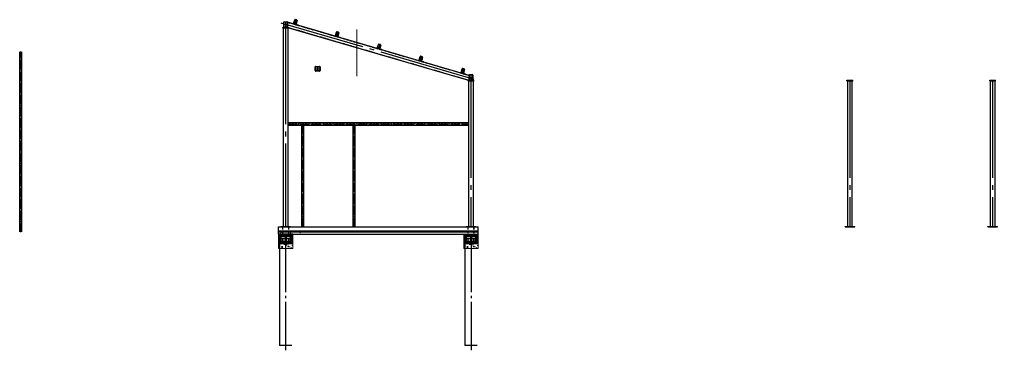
# Model space of a CAD drawing. Header units: millimetres. Extents: x -112594 to 313336, y -1917 to 255843.
# Drawn here: x 139334 to 159517, y 212988 to 219869 of the extents above; entities that cross this region are included whole.
import ezdxf
from ezdxf.lldxf.tags import DXFTag

# ---------------------------------------------------------------- set-up
doc = ezdxf.new("R2010")
doc.units = ezdxf.units.MM
doc.header["$MEASUREMENT"] = 0
for name, pattern in [('CENTER', [50.8, 31.75, -6.35, 6.35, -6.35]), ('CENTER2', [28.575, 19.05, -3.175, 3.175, -3.175]), ('DASH', [0.75, 0.5, -0.25]), ('ГОСТ 2.303 4', [7, 5, -2, 0]), ('ГОСТ 2.303 5', [24, 20, -1.5, 1, -1.5])]:
    doc.linetypes.add(name, pattern=pattern)
for name, color, linetype, lineweight in [('Арматура', 1, 'Continuous', 50), ('МЕТАЛЛ-25', 122, 'Continuous', 30), ('МОНОЛИТ', 2, 'Continuous', 30), ('ОСИ', 211, 'CENTER', 15), ('размерная', 5, 'Continuous', 15), ('тонкая', 4, 'Continuous', 20), ('штриховка', 8, 'Continuous', 20)]:
    doc.layers.add(name, color=color, linetype=linetype, lineweight=lineweight)
tags = doc.linetypes.add('HIDDEN2', pattern=[4.7625, 3.175, -1.5875]).pattern_tags.tags
tags[6:7] = [DXFTag(74, 4), DXFTag(75, 0), DXFTag(340, '0'), DXFTag(46, 1.0), DXFTag(50, 0.0), DXFTag(44, 0.0), DXFTag(45, 0.0)]
tags[4:5] = [DXFTag(74, 4), DXFTag(75, 0), DXFTag(340, '0'), DXFTag(46, 1.0), DXFTag(50, 0.0), DXFTag(44, 0.0), DXFTag(45, 0.0)]
pattern_1 = [(50, (96325621.08, 182721483.59), (182.184669, -15.93908554), [19.05, -209.55]), (355, (96325621.08, 182721483.59), (-35.24342142, 191.05684524), [15.24, -167.64058417]), (100.4514447, (96325636.26, 182721482.26), (146.94124709, 175.11775191), [16.1900088, -178.0902446]), (46.1842, (96325621.08, 182721534.39), (271.0790409, -42.04232793), [28.575, -314.325]), (96.63555761, (96325643.67, 182721530.88), (237.40413405, 247.4261246), [24.28502314, -267.13560816]), (351.18415117, (96325621.08, 182721534.39), (237.40413406, 247.4261246), [22.85996707, -251.45973192]), (21, (96325646.48, 182721521.69), (151.61439127, -102.26519819), [19.05, -209.55]), (326, (96325646.48, 182721521.69), (61.80202835, 184.18796612), [15.24, -167.64]), (71.451445, (96325659.11, 182721513.16), (213.41641928, 81.92276889), [16.1900088, -178.0899376]), (37.5, (96325621.08, 182721483.586), (3.08860325, 84.555038873), [0, -165.608, 0, -170.18, 0, -168.275]), (7.5, (96325621.08, 182721483.59), (66.81966251, 100.18057482), [0, -97.028, 0, -161.798, 0, -64.135]), (327.5, (96325564.436, 182721483.586), (135.590595167, -5.728743993), [0, -63.5, 0, -198.12, 0, -262.89]), (317.5, (96325539.04, 182721483.59), (148.129181386, 25.42649103), [0, -82.55, 0, -131.572, 0, -186.69])]
pattern_2 = [(50, (96329446.08, 182721483.59), (182.184669, -15.93908554), [19.05, -209.55]), (355, (96329446.08, 182721483.59), (-35.24342142, 191.05684524), [15.24, -167.64058417]), (100.4514447, (96329461.26, 182721482.26), (146.94124709, 175.11775191), [16.1900088, -178.0902446]), (46.1842, (96329446.08, 182721534.39), (271.0790409, -42.04232793), [28.575, -314.325]), (96.63555761, (96329468.67, 182721530.88), (237.40413405, 247.4261246), [24.28502314, -267.13560816]), (351.18415117, (96329446.08, 182721534.39), (237.40413406, 247.4261246), [22.85996707, -251.45973192]), (21, (96329471.48, 182721521.69), (151.61439127, -102.26519819), [19.05, -209.55]), (326, (96329471.48, 182721521.69), (61.80202835, 184.18796612), [15.24, -167.64]), (71.451445, (96329484.11, 182721513.16), (213.41641928, 81.92276889), [16.1900088, -178.0899376]), (37.5, (96329446.08, 182721483.586), (3.08860325, 84.555038873), [0, -165.608, 0, -170.18, 0, -168.275]), (7.5, (96329446.08, 182721483.59), (66.81966251, 100.18057482), [0, -97.028, 0, -161.798, 0, -64.135]), (327.5, (96329389.436, 182721483.586), (135.590595167, -5.728743993), [0, -63.5, 0, -198.12, 0, -262.89]), (317.5, (96329364.04, 182721483.59), (148.129181386, 25.42649103), [0, -82.55, 0, -131.572, 0, -186.69])]

# ---------------------------------------------------------------- blocks, each defined once
blk = doc.blocks.new('A$C0A531D54')
at = {"layer": 'МЕТАЛЛ-25', "ltscale": 100}
for p, q in [((-40, -48), (-40, 48)), ((-34, -48), (-34, 48)), ((-28, 60), (28, 60)), ((-28, 54), (28, 54)), ((34, 48), (34, -48)), ((40, 48), (40, -48)), ((28, -54), (-28, -54)), ((28, -60), (-28, -60))]:
    blk.add_line(p, q, dxfattribs=at)
for centre, radius, start, end in [((-28, 48), 12, 90, 180), ((-28, 48), 6, 90, 180), ((28, 48), 12, 0, 90), ((28, 48), 6, 0, 90), ((-28, -48), 12, 180, 270), ((-28, -48), 6, 180, 270), ((28, -48), 6, 270, 0), ((28, -48), 12, 270, 0)]:
    blk.add_arc(centre, radius, start, end, dxfattribs=at)
at = {"layer": 'ОСИ', "linetype": 'ГОСТ 2.303 5', "lineweight": 25, "ltscale": 100}
for p, q in [((-45, 0), (45, 0)), ((0, 65), (0, -65))]:
    blk.add_line(p, q, dxfattribs=at)

msp = doc.modelspace()

# ---------------------------------------------------------------- hatches: boundary and pattern name
at = {"layer": 'ОСИ', "ltscale": 100}
h = msp.add_hatch(color=256, dxfattribs=at)
h.dxf.hatch_style = 1
h.paths.add_polyline_path([(144775.49336, 219694.31081), (144765.49336, 219694.31081, 0.4142135624), (144775.49336, 219684.31081)])
h = msp.add_hatch(color=256, dxfattribs=at)
h.dxf.hatch_style = 1
h.paths.add_polyline_path([(144885.49336, 219694.31081), (144875.49336, 219694.31081), (144875.49336, 219684.31081, 0.4142135624)])
h = msp.add_hatch(color=256, dxfattribs=at)
h.dxf.hatch_style = 1
h.paths.add_polyline_path([(148600.49336, 218602.90954), (148590.49336, 218602.90954, 0.4142135624), (148600.49336, 218592.90954)])
h = msp.add_hatch(color=256, dxfattribs=at)
h.dxf.hatch_style = 1
h.paths.add_polyline_path([(148710.49336, 218602.90954), (148700.49336, 218602.90954), (148700.49336, 218592.90954, 0.4142135624)])
h = msp.add_hatch(color=256, dxfattribs=at)
h.dxf.hatch_style = 1
h.paths.add_polyline_path([(156421.79572, 218602.90954), (156411.79572, 218602.90954, 0.4142135624), (156421.79572, 218592.90954)])
h = msp.add_hatch(color=256, dxfattribs=at)
h.dxf.hatch_style = 1
h.paths.add_polyline_path([(156531.79572, 218602.90954), (156521.79572, 218602.90954), (156521.79572, 218592.90954, 0.4142135624)])
h = msp.add_hatch(color=256, dxfattribs=at)
h.dxf.hatch_style = 1
h.paths.add_polyline_path([(159366.79572, 218602.90954), (159356.79572, 218602.90954, 0.4142135624), (159366.79572, 218592.90954)])
h = msp.add_hatch(color=256, dxfattribs=at)
h.dxf.hatch_style = 1
h.paths.add_polyline_path([(159476.79572, 218602.90954), (159466.79572, 218602.90954), (159466.79572, 218592.90954, 0.4142135624)])
at = {"layer": 'штриховка'}
h = msp.add_hatch(dxfattribs=at)
h.set_pattern_fill('AR-CONC', color=256)
h.set_pattern_definition(pattern_1)
h.paths.add_polyline_path([(144675.49336, 215233.61018), (144975.49336, 215233.61018), (144975.49336, 215133.60979), (144675.49336, 215133.61018)])
h = msp.add_hatch(dxfattribs=at)
h.set_pattern_fill('AR-CONC', color=256)
h.set_pattern_definition(pattern_1)
h.paths.add_polyline_path([(144675.49336, 215233.61018), (144975.49336, 215233.61018), (144975.49336, 215133.60979), (144675.49336, 215133.61018)])
h = msp.add_hatch(dxfattribs=at)
h.set_pattern_fill('AR-CONC', color=256)
h.set_pattern_definition(pattern_2)
h.paths.add_polyline_path([(148500.49336, 215233.61018), (148800.49336, 215233.61018), (148800.49336, 215133.60979), (148500.49336, 215133.61018)])
h = msp.add_hatch(dxfattribs=at)
h.set_pattern_fill('AR-CONC', color=256)
h.set_pattern_definition(pattern_2)
h.paths.add_polyline_path([(148500.49336, 215233.61018), (148800.49336, 215233.61018), (148800.49336, 215133.60979), (148500.49336, 215133.61018)])

# ---------------------------------------------------------------- linework, layer by layer
at = {"layer": 'Арматура', "ltscale": 100}
for p, q in [((144960.49336, 215389.61018), (144690.49336, 215389.61018)), ((144695.49336, 215485.6098), (148780.49336, 215485.6098)), ((144719.49336, 215418.61018), (144719.49336, 215248.61018)), ((144831.49336, 215418.61018), (144831.49336, 215248.61018)), ((144931.49336, 215418.61018), (144931.49336, 215248.61018)), ((148785.49336, 215389.61018), (148515.49336, 215389.61018)), ((148544.49336, 215418.61018), (148544.49336, 215248.61018)), ((148656.49336, 215418.61018), (148656.49336, 215248.61018)), ((148756.49336, 215418.61018), (148756.49336, 215248.61018)), ((144960.49336, 215277.61018), (144690.49336, 215277.61018)), ((148785.49336, 215277.61018), (148515.49336, 215277.61018))]:
    msp.add_line(p, q, dxfattribs=at)
for centre in [(144725.49336, 215479.6098), (144725.49336, 215383.61018), (144825.49336, 215383.61018), (144925.49336, 215479.6098), (144925.49336, 215383.61018), (145125.49336, 215479.6098), (148550.49336, 215383.61018), (148650.49336, 215383.61018), (148750.49336, 215383.61018), (144725.49336, 215283.61018), (144825.49336, 215283.61018), (144925.49336, 215283.61018), (148550.49336, 215283.61018), (148650.49336, 215283.61018), (148750.49336, 215283.61018)]:
    msp.add_circle(centre, 6, dxfattribs=at)
at = {"layer": 'МЕТАЛЛ-25', "linetype": 'ГОСТ 2.303 5', "lineweight": 25, "ltscale": 100}
for p, q in [((148719.35031, 218630.18716), (144736.77383, 219797.0567)), ((144825.49336, 219704.31081), (144825.49336, 215588.61018)), ((148650.49336, 218598.25986), (148650.49336, 215588.61018)), ((156471.79572, 218598.25986), (156471.79572, 215588.61018)), ((159416.79572, 218598.25986), (159416.79572, 215588.61018))]:
    msp.add_line(p, q, dxfattribs=at)
at = {"layer": 'МЕТАЛЛ-25', "ltscale": 100}
for p, q in [((148610.49336, 218714.1835), (144865.49336, 219811.44465)), ((144865.49336, 219707.24075), (144865.49336, 219811.44465)), ((144990.02826, 219785.37189), (145012.52487, 219862.15398)), ((144994.82795, 219783.97082), (145017.32273, 219860.74666)), ((145052.32055, 219855.69919), (145023.52231, 219864.13687)), ((145053.72852, 219860.49686), (145024.92661, 219868.93561)), ((145033.21424, 219772.72391), (145055.70806, 219849.49648)), ((145060.50639, 219848.09079), (145038.01252, 219771.31804)), ((144765.49336, 219704.31081), (144885.49336, 219704.31081)), ((144765.49336, 219694.31081), (144765.49336, 219704.31081)), ((144765.49336, 219694.31081), (144885.49336, 219694.31081)), ((144775.49336, 219694.31081), (144775.49336, 215593.61018)), ((144865.49336, 219707.24075), (148600.49336, 218612.90954)), ((144875.49336, 215593.61018), (144875.49336, 219694.31081)), ((144885.49336, 219694.31081), (144885.49336, 219704.31081)), ((145025.60422, 219764.5332), (144996.81451, 219772.96838)), ((145027.01009, 219769.33148), (144998.22037, 219777.76667)), ((145853.71955, 219532.31584), (145876.21615, 219609.09793)), ((145858.51924, 219530.91477), (145881.01401, 219607.69062)), ((145916.01183, 219602.64314), (145887.2136, 219611.08082)), ((145917.41981, 219607.44081), (145888.6179, 219615.87956)), ((145896.90552, 219519.66786), (145919.39934, 219596.44044)), ((145924.19768, 219595.03475), (145901.70381, 219518.262)), ((145889.29551, 219511.47715), (145860.50579, 219519.91233)), ((145890.70137, 219516.27544), (145861.91166, 219524.71062)), ((146717.41083, 219279.25979), (146739.90744, 219356.04189)), ((146722.21052, 219277.85872), (146744.7053, 219354.63457)), ((146752.9868, 219258.42111), (146724.19708, 219266.85629)), ((146754.39266, 219263.21939), (146725.60294, 219271.65457)), ((146779.70312, 219349.5871), (146750.90488, 219358.02478)), ((146781.11109, 219354.38477), (146752.30919, 219362.82352)), ((146760.59681, 219266.61181), (146783.09063, 219343.38439)), ((146787.88896, 219341.9787), (146765.3951, 219265.20595)), ((147581.10295, 219026.20416), (147603.59956, 219102.98626)), ((147585.90264, 219024.80309), (147608.39742, 219101.57894)), ((147616.67892, 219005.36547), (147587.8892, 219013.80066)), ((147618.08478, 219010.16376), (147589.29506, 219018.59894)), ((147643.39524, 219096.53147), (147614.597, 219104.96914)), ((147644.80321, 219101.32913), (147616.0013, 219109.76789)), ((147624.28893, 219013.55618), (147646.78275, 219090.32876)), ((147651.58108, 219088.92307), (147629.08721, 219012.15032)), ((145436.16887, 218813.0316), (145436.16887, 218889.0316)), ((145442.16887, 218813.0316), (145442.16887, 218889.0316)), ((145448.16887, 218901.0316), (145524.16887, 218901.0316)), ((145448.16887, 218895.0316), (145524.16887, 218895.0316)), ((145524.16887, 218807.0316), (145448.16887, 218807.0316)), ((145524.16887, 218801.0316), (145448.16887, 218801.0316)), ((145530.16887, 218889.0316), (145530.16887, 218813.0316)), ((145536.16887, 218889.0316), (145536.16887, 218813.0316)), ((148445.68783, 218773.83922), (148468.18444, 218850.62132)), ((148450.48752, 218772.43815), (148472.9823, 218849.214)), ((148507.98012, 218844.16653), (148479.18188, 218852.60421)), ((148509.38809, 218848.96419), (148480.58618, 218857.40295)), ((148488.87381, 218761.19124), (148511.36763, 218837.96382)), ((148516.16596, 218836.55813), (148493.67209, 218759.78538)), ((148481.2638, 218753.00053), (148452.47408, 218761.43572)), ((148482.66966, 218757.79882), (148453.87994, 218766.234)), ((148590.49336, 218612.90954), (148710.49336, 218612.90954)), ((148590.49336, 218602.90954), (148590.49336, 218612.90954)), ((148590.49336, 218602.90954), (148710.49336, 218602.90954)), ((148600.49336, 218602.90954), (148600.49336, 215593.61018)), ((148610.49336, 218714.1835), (148610.49336, 218612.90954)), ((148690.49336, 218615.83948), (148690.49336, 218720.04338)), ((148700.49336, 215593.61018), (148700.49336, 218602.90954)), ((148710.49336, 218602.90954), (148710.49336, 218612.90954)), ((156411.79572, 218612.90954), (156531.79572, 218612.90954)), ((156411.79572, 218602.90954), (156411.79572, 218612.90954)), ((156411.79572, 218602.90954), (156531.79572, 218602.90954)), ((156421.79572, 218602.90954), (156421.79572, 215593.61018)), ((156521.79572, 215593.61018), (156521.79572, 218602.90954)), ((156531.79572, 218602.90954), (156531.79572, 218612.90954)), ((159356.79572, 218612.90954), (159476.79572, 218612.90954)), ((159356.79572, 218602.90954), (159356.79572, 218612.90954)), ((159356.79572, 218602.90954), (159476.79572, 218602.90954)), ((159366.79572, 218602.90954), (159366.79572, 215593.61018)), ((159466.79572, 215593.61018), (159466.79572, 218602.90954)), ((159476.79572, 218602.90954), (159476.79572, 218612.90954)), ((144725.49336, 215593.61018), (144925.49336, 215593.61018)), ((144725.49336, 215583.61018), (144725.49336, 215593.61018)), ((144725.49336, 215583.61018), (144925.49336, 215583.61018)), ((144745.49336, 215583.61018), (144905.49336, 215583.61018)), ((144765.46721, 215593.61018), (144885.51951, 215593.61018)), ((144775.49336, 215593.61018), (144875.49336, 215593.61018)), ((144775.49336, 215593.61018), (144875.49336, 215593.61018)), ((144925.49336, 215583.61018), (144925.49336, 215593.61018)), ((148550.49336, 215593.61018), (148750.49336, 215593.61018)), ((148550.49336, 215583.61018), (148550.49336, 215593.61018)), ((148550.49336, 215593.61018), (148750.49336, 215593.61018)), ((148550.49336, 215583.61018), (148550.49336, 215593.61018)), ((148550.49336, 215583.61018), (148750.49336, 215583.61018)), ((148550.49336, 215583.61018), (148750.49336, 215583.61018)), ((148570.49336, 215583.61018), (148730.49336, 215583.61018)), ((148590.46721, 215593.61018), (148710.51951, 215593.61018)), ((148600.49336, 215593.61018), (148700.49336, 215593.61018)), ((148600.49336, 215593.61018), (148700.49336, 215593.61018)), ((148600.49336, 215593.61018), (148700.49336, 215593.61018)), ((148750.49336, 215583.61018), (148750.49336, 215593.61018)), ((148750.49336, 215583.61018), (148750.49336, 215593.61018)), ((156371.79572, 215593.61018), (156571.79572, 215593.61018)), ((156371.79572, 215583.61018), (156371.79572, 215593.61018)), ((156371.79572, 215593.61018), (156571.79572, 215593.61018)), ((156371.79572, 215583.61018), (156371.79572, 215593.61018)), ((156371.79572, 215583.61018), (156571.79572, 215583.61018)), ((156371.79572, 215583.61018), (156571.79572, 215583.61018)), ((156391.79572, 215583.61018), (156551.79572, 215583.61018)), ((156411.76958, 215593.61018), (156531.82187, 215593.61018)), ((156421.79572, 215593.61018), (156521.79572, 215593.61018)), ((156421.79572, 215593.61018), (156521.79572, 215593.61018)), ((156421.79572, 215593.61018), (156521.79572, 215593.61018)), ((156571.79572, 215583.61018), (156571.79572, 215593.61018)), ((156571.79572, 215583.61018), (156571.79572, 215593.61018)), ((159316.79572, 215593.61018), (159516.79572, 215593.61018)), ((159316.79572, 215583.61018), (159316.79572, 215593.61018)), ((159316.79572, 215593.61018), (159516.79572, 215593.61018)), ((159316.79572, 215583.61018), (159316.79572, 215593.61018)), ((159316.79572, 215583.61018), (159516.79572, 215583.61018)), ((159316.79572, 215583.61018), (159516.79572, 215583.61018)), ((159336.79572, 215583.61018), (159496.79572, 215583.61018)), ((159356.76958, 215593.61018), (159476.82187, 215593.61018)), ((159366.79572, 215593.61018), (159466.79572, 215593.61018)), ((159366.79572, 215593.61018), (159466.79572, 215593.61018)), ((159366.79572, 215593.61018), (159466.79572, 215593.61018)), ((159516.79572, 215583.61018), (159516.79572, 215593.61018)), ((159516.79572, 215583.61018), (159516.79572, 215593.61018))]:
    msp.add_line(p, q, dxfattribs=at)
at = {"layer": 'МЕТАЛЛ-25', "color": 4, "linetype": 'ГОСТ 2.303 4', "lineweight": 20, "ltscale": 10}
for p, q in [((148610.49336, 218707.93127), (144865.49336, 219805.19242)), ((144781.49336, 219694.31081), (144781.49336, 215593.61018)), ((148610.49336, 218616.23184), (144865.49336, 219713.49298)), ((144869.49336, 219694.31081), (144869.49336, 215593.61018)), ((148606.49336, 218602.90954), (148606.49336, 215593.61018)), ((148694.49336, 218602.90954), (148694.49336, 215593.61018)), ((156427.79572, 218602.90954), (156427.79572, 215593.61018)), ((156515.79572, 218602.90954), (156515.79572, 215593.61018)), ((159372.79572, 218602.90954), (159372.79572, 215593.61018)), ((159460.79572, 218602.90954), (159460.79572, 215593.61018))]:
    msp.add_line(p, q, dxfattribs=at)
at = {"layer": 'МЕТАЛЛ-25', "ltscale": 20}
for p, q in [((145049.25946, 219809.70442), (145035.20082, 219761.72156)), ((145042.95142, 219770.39209), (145053.55163, 219806.57117)), ((145049.25946, 219809.70442), (145052.33036, 219808.80466)), ((145035.20082, 219761.72156), (145083.18368, 219747.66292)), ((145082.86216, 219752.96732), (145046.68308, 219763.56753)), ((145083.18368, 219747.66292), (145084.08343, 219750.73382)), ((145912.95074, 219556.64837), (145898.89211, 219508.66551)), ((145898.89211, 219508.66551), (145946.87496, 219494.60687)), ((145906.64271, 219517.33605), (145917.24292, 219553.51512)), ((145946.55345, 219499.91127), (145910.37437, 219510.51148)), ((145912.95074, 219556.64837), (145916.02165, 219555.74862)), ((145946.87496, 219494.60687), (145947.77472, 219497.67778)), ((146776.64203, 219303.59232), (146762.58339, 219255.60947)), ((146762.58339, 219255.60947), (146810.56625, 219241.55083)), ((146770.33399, 219264.28), (146780.9342, 219300.45908)), ((146810.24473, 219246.85523), (146774.06566, 219257.45544)), ((146776.64203, 219303.59232), (146779.71293, 219302.69257)), ((146810.56625, 219241.55083), (146811.466, 219244.62173)), ((147640.33415, 219050.53669), (147626.27551, 219002.55383)), ((147626.27551, 219002.55383), (147674.25837, 218988.4952)), ((147634.02611, 219011.22437), (147644.62632, 219047.40345)), ((147673.93685, 218993.79959), (147637.75777, 219004.39981)), ((147640.33415, 219050.53669), (147643.40505, 219049.63694)), ((147674.25837, 218988.4952), (147675.15812, 218991.5661)), ((148504.91903, 218798.17175), (148490.86039, 218750.1889)), ((148498.61099, 218758.85943), (148509.2112, 218795.03851)), ((148504.91903, 218798.17175), (148507.98993, 218797.272)), ((148490.86039, 218750.1889), (148538.84325, 218736.13026)), ((148538.52173, 218741.43465), (148502.34265, 218752.03487)), ((148538.84325, 218736.13026), (148539.743, 218739.20116))]:
    msp.add_line(p, q, dxfattribs=at)
at = {"layer": 'МЕТАЛЛ-25', "linetype": 'Continuous', "ltscale": 10}
for p, q in [((139334.20743, 219203.21611), (139334.20743, 215478.21611)), ((139384.20743, 215478.21611), (139384.20743, 219203.21611)), ((144875.49336, 217733.61018), (144875.49336, 217683.61018)), ((148600.49336, 217733.61018), (144875.49336, 217733.61018)), ((144875.49336, 217683.61018), (148600.49336, 217683.61018)), ((145150.49336, 217683.61018), (145150.49336, 215583.61018)), ((145200.49336, 215583.61018), (145200.49336, 217683.61018)), ((146210.49336, 217683.61018), (146210.49336, 215583.61018)), ((146260.49336, 215583.61018), (146260.49336, 217683.61018)), ((148600.49336, 217683.61018), (148600.49336, 217733.61018))]:
    msp.add_line(p, q, dxfattribs=at)
at = {"layer": 'МЕТАЛЛ-25', "linetype": 'ГОСТ 2.303 4', "lineweight": 15, "ltscale": 10}
for p, q in [((139339.20743, 215478.21611), (139339.20743, 219203.21611)), ((139379.20743, 215478.21611), (139379.20743, 219203.21611)), ((144875.49336, 217728.61018), (148600.49336, 217728.61018)), ((144875.49336, 217688.61018), (148600.49336, 217688.61018)), ((145155.49336, 215583.61018), (145155.49336, 217683.61018)), ((145195.49336, 215583.61018), (145195.49336, 217683.61018)), ((146215.49336, 215583.61018), (146215.49336, 217683.61018)), ((146255.49336, 215583.61018), (146255.49336, 217683.61018))]:
    msp.add_line(p, q, dxfattribs=at)
at = {"layer": 'МЕТАЛЛ-25', "linetype": 'ГОСТ 2.303 5', "lineweight": 25, "ltscale": 10}
for p, q in [((139359.20743, 215473.21611), (139359.20743, 219208.21611)), ((144870.49336, 217708.61018), (148605.49336, 217708.61018)), ((145175.49336, 215578.61018), (145175.49336, 217688.61018)), ((146235.49336, 215578.61018), (146235.49336, 217688.61018))]:
    msp.add_line(p, q, dxfattribs=at)
at = {"layer": 'МЕТАЛЛ-25', "ltscale": 100}
for centre, radius, start, end in [((145022.12005, 219859.33753), 10, 73.669793272, 163.669795971), ((145022.12005, 219859.33753), 5, 73.669793272, 163.669795971), ((145050.90977, 219850.90235), 5, 343.669792179, 73.669791667), ((145050.90977, 219850.90235), 10, 343.669792179, 73.669791667), ((144999.62624, 219782.56495), 10, 163.669790577, 253.669790284), ((144999.62624, 219782.56495), 5, 163.669790577, 253.669790284), ((145028.41595, 219774.12977), 10, 253.669791667, 343.669792179), ((145028.41595, 219774.12977), 5, 253.669791667, 343.669792179), ((145885.81134, 219606.28148), 10, 73.669793272, 163.669795971), ((145885.81134, 219606.28148), 5, 73.669793272, 163.669795971), ((145914.60106, 219597.8463), 5, 343.669792179, 73.669791667), ((145914.60106, 219597.8463), 10, 343.669792179, 73.669791667), ((145863.31752, 219529.50891), 10, 163.669790577, 253.669790284), ((145863.31752, 219529.50891), 5, 163.669790577, 253.669790284), ((145892.10724, 219521.07372), 10, 253.669791667, 343.669792179), ((145892.10724, 219521.07372), 5, 253.669791667, 343.669792179), ((146727.00881, 219276.45286), 10, 163.669790577, 253.669790284), ((146727.00881, 219276.45286), 5, 163.669790577, 253.669790284), ((146749.50262, 219353.22544), 10, 73.669793272, 163.669795971), ((146749.50262, 219353.22544), 5, 73.669793272, 163.669795971), ((146755.79852, 219268.01768), 10, 253.669791667, 343.669792179), ((146755.79852, 219268.01768), 5, 253.669791667, 343.669792179), ((146778.29234, 219344.79025), 5, 343.669792179, 73.669791667), ((146778.29234, 219344.79025), 10, 343.669792179, 73.669791667), ((147590.70093, 219023.39723), 10, 163.669790577, 253.669790284), ((147590.70093, 219023.39723), 5, 163.669790577, 253.669790284), ((147613.19474, 219100.1698), 10, 73.669793272, 163.669795971), ((147613.19474, 219100.1698), 5, 73.669793272, 163.669795971), ((147619.49064, 219014.96205), 10, 253.669791667, 343.669792179), ((147619.49064, 219014.96205), 5, 253.669791667, 343.669792179), ((147641.98446, 219091.73462), 5, 343.669792179, 73.669791667), ((147641.98446, 219091.73462), 10, 343.669792179, 73.669791667), ((145448.16887, 218889.0316), 12, 90, 180), ((145448.16887, 218813.0316), 12, 180, 270), ((145448.16887, 218889.0316), 6, 90, 180), ((145448.16887, 218813.0316), 6, 180, 270), ((145524.16887, 218889.0316), 12, 0, 90), ((145524.16887, 218889.0316), 6, 0, 90), ((145524.16887, 218813.0316), 6, 270, 0), ((145524.16887, 218813.0316), 12, 270, 0), ((148477.77962, 218847.80486), 10, 73.669793272, 163.669795969), ((148477.77962, 218847.80486), 5, 73.669793272, 163.669795969), ((148506.56934, 218839.36968), 5, 343.669792179, 73.669791667), ((148506.56934, 218839.36968), 10, 343.669792179, 73.669791667), ((148455.28581, 218771.03229), 10, 163.669790577, 253.669790284), ((148455.28581, 218771.03229), 5, 163.669790577, 253.669790284), ((148484.07552, 218762.59711), 10, 253.669791667, 343.669792179), ((148484.07552, 218762.59711), 5, 253.669791667, 343.669792179)]:
    msp.add_arc(centre, radius, start, end, dxfattribs=at)
at = {"layer": 'МЕТАЛЛ-25', "ltscale": 20}
for centre, radius, start, end in [((145051.82425, 219807.07728), 1.8, 343.66978868, 73.669789479), ((145048.22953, 219768.84564), 5.5, 163.66978868, 253.669789479), ((145082.35605, 219751.23993), 1.8, 343.66978868, 73.669789479), ((145911.92082, 219515.7896), 5.5, 163.66978868, 253.669789479), ((145915.51554, 219554.02123), 1.8, 343.66978868, 73.669789479), ((145946.04733, 219498.18389), 1.8, 343.66978868, 73.669789479), ((146775.61211, 219262.73355), 5.5, 163.66978868, 253.669789479), ((146779.20682, 219300.96519), 1.8, 343.66978868, 73.669789479), ((146809.73862, 219245.12784), 1.8, 343.66978868, 73.669789479), ((147639.30422, 219009.67792), 5.5, 163.66978868, 253.669789479), ((147642.89894, 219047.90956), 1.8, 343.66978868, 73.669789479), ((147673.43074, 218992.07221), 1.8, 343.66978868, 73.669789479), ((148507.48382, 218795.54462), 1.8, 343.66978868, 73.669789479), ((148503.8891, 218757.31298), 5.5, 163.66978868, 253.669789479), ((148538.01562, 218739.70727), 1.8, 343.66978868, 73.669789479)]:
    msp.add_arc(centre, radius, start, end, dxfattribs=at)
at = {"layer": 'МОНОЛИТ', "lineweight": 30, "ltscale": 100}
for p, q in [((144675.49336, 215583.61018), (148800.49336, 215583.61018)), ((144675.49336, 215433.61018), (144675.49336, 215583.61018)), ((148800.49336, 215433.61018), (148800.49336, 215583.61018)), ((144675.49336, 215433.61018), (148800.49336, 215433.61018)), ((144675.49336, 215433.61018), (144675.49336, 215233.61018)), ((144975.49336, 215433.61018), (144675.49336, 215433.61018)), ((144975.49336, 215233.61018), (144975.49336, 215433.61018)), ((148500.49336, 215433.61018), (148500.49336, 215233.61018)), ((148800.49336, 215233.61018), (148800.49336, 215433.61018)), ((144975.49336, 215233.61018), (144675.49336, 215233.61018)), ((148800.49336, 215233.61018), (148500.49336, 215233.61018))]:
    msp.add_line(p, q, dxfattribs=at)
at = {"layer": 'МОНОЛИТ', "linetype": 'HIDDEN2', "lineweight": 25, "ltscale": 40}
for p, q in [((144700.49336, 215333.61018), (144700.49336, 213133.61018)), ((144950.49336, 215333.61018), (144700.49336, 215333.61018)), ((144950.49336, 215233.61018), (144700.49336, 215233.61018)), ((144910.49336, 215283.61018), (144740.49336, 215283.61018)), ((148525.49336, 215333.61018), (148525.49336, 213133.61018)), ((148775.49336, 215333.61018), (148525.49336, 215333.61018)), ((148775.49336, 215233.61018), (148525.49336, 215233.61018)), ((148735.49336, 215283.61018), (148565.49336, 215283.61018)), ((144950.49336, 213133.61018), (144700.49336, 213133.61018)), ((148775.49336, 213133.61018), (148525.49336, 213133.61018))]:
    msp.add_line(p, q, dxfattribs=at)
at = {"layer": 'ОСИ', "linetype": 'ГОСТ 2.303 5', "lineweight": 25, "ltscale": 50}
for p, q in [((144825.49336, 215233.61018), (144825.49336, 212987.6927)), ((148656.49336, 215233.61018), (148656.49336, 212987.6927))]:
    msp.add_line(p, q, dxfattribs=at)
at = {"layer": 'ОСИ', "ltscale": 100}
for centre, start, end in [((144775.49336, 219694.31081), 180, 270), ((144875.49336, 219694.31081), 270, 0), ((148600.49336, 218602.90954), 180, 270), ((148700.49336, 218602.90954), 270, 0), ((156421.79572, 218602.90954), 180, 270), ((156521.79572, 218602.90954), 270, 0), ((159366.79572, 218602.90954), 180, 270), ((159466.79572, 218602.90954), 270, 0)]:
    msp.add_arc(centre, 10, start, end, dxfattribs=at)
at = {"layer": 'размерная', "ltscale": 100}
for p, q in [((144725.49336, 215577.61018), (144725.49336, 215583.61018)), ((144725.49336, 215583.61018), (144925.49336, 215583.61018)), ((144725.49336, 215577.61018), (144925.49336, 215577.61018)), ((144925.49336, 215577.61018), (144925.49336, 215583.61018)), ((148550.49336, 215577.61018), (148550.49336, 215583.61018)), ((148550.49336, 215583.61018), (148750.49336, 215583.61018)), ((148550.49336, 215577.61018), (148750.49336, 215577.61018)), ((148750.49336, 215577.61018), (148750.49336, 215583.61018)), ((156371.79572, 215583.61018), (156571.79572, 215583.61018)), ((159316.79572, 215583.61018), (159516.79572, 215583.61018))]:
    msp.add_line(p, q, dxfattribs=at)
at = {"layer": 'тонкая', "linetype": 'CENTER2', "ltscale": 5}
for p, q in [((145049.25943, 219809.70433), (145001.27657, 219823.76297)), ((145039.32729, 219864.71631), (145011.21002, 219768.7506)), ((145903.01858, 219611.66027), (145874.90131, 219515.69455)), ((145912.95072, 219556.64828), (145864.96786, 219570.70692)), ((146776.642, 219303.59224), (146728.65915, 219317.65087)), ((146766.70986, 219358.60422), (146738.59259, 219262.63851)), ((147640.33412, 219050.53661), (147592.35126, 219064.59524)), ((147630.40198, 219105.54859), (147602.28471, 219009.58287)), ((148504.919, 218798.17167), (148456.93614, 218812.2303)), ((148494.98686, 218853.18365), (148466.86959, 218757.21793))]:
    msp.add_line(p, q, dxfattribs=at)
at = {"layer": 'тонкая', "ltscale": 10}
msp.add_line((146293.76253, 219664.80676), (146293.76253, 218699.12544), dxfattribs=at)
at = {"layer": 'тонкая', "linetype": 'ГОСТ 2.303 5', "lineweight": 25, "ltscale": 10}
for p, q in [((145431.16887, 218851.0316), (145541.16887, 218851.0316)), ((145486.16887, 218906.0316), (145486.16887, 218796.0316))]:
    msp.add_line(p, q, dxfattribs=at)
at = {"layer": 'тонкая', "linetype": 'DASH', "ltscale": 100}
for p, q in [((144761.49336, 215577.61018), (144761.49336, 215277.61018)), ((144769.49336, 215577.61018), (144769.49336, 215277.61018)), ((144881.49336, 215577.61018), (144881.49336, 215277.61018)), ((144889.49336, 215577.61018), (144889.49336, 215277.61018)), ((148586.49336, 215577.61018), (148586.49336, 215277.61018)), ((148594.49336, 215577.61018), (148594.49336, 215277.61018)), ((148706.49336, 215577.61018), (148706.49336, 215277.61018)), ((148714.49336, 215577.61018), (148714.49336, 215277.61018)), ((144745.49336, 215277.61018), (144785.49336, 215277.61018)), ((144745.49336, 215269.61018), (144745.49336, 215277.61018)), ((144745.49336, 215269.61018), (144785.49336, 215269.61018)), ((144785.49336, 215269.61018), (144785.49336, 215277.61018)), ((144905.49336, 215277.61018), (144865.49336, 215277.61018)), ((144865.49336, 215269.61018), (144865.49336, 215277.61018)), ((144905.49336, 215269.61018), (144865.49336, 215269.61018)), ((144905.49336, 215269.61018), (144905.49336, 215277.61018)), ((148570.49336, 215277.61018), (148610.49336, 215277.61018)), ((148570.49336, 215269.61018), (148570.49336, 215277.61018)), ((148570.49336, 215269.61018), (148610.49336, 215269.61018)), ((148610.49336, 215269.61018), (148610.49336, 215277.61018)), ((148730.49336, 215277.61018), (148690.49336, 215277.61018)), ((148690.49336, 215269.61018), (148690.49336, 215277.61018)), ((148730.49336, 215269.61018), (148690.49336, 215269.61018)), ((148730.49336, 215269.61018), (148730.49336, 215277.61018))]:
    msp.add_line(p, q, dxfattribs=at)
at = {"layer": 'тонкая', "ltscale": 100}
for p, q in [((144675.49336, 215233.61018), (144675.49336, 215133.61018)), ((144975.49336, 215233.61018), (144975.49336, 215133.61018)), ((148500.49336, 215233.61018), (148500.49336, 215133.61018)), ((148800.49336, 215233.61018), (148800.49336, 215133.61018)), ((144975.49336, 215133.61018), (144675.49336, 215133.61018)), ((148800.49336, 215133.61018), (148500.49336, 215133.61018))]:
    msp.add_line(p, q, dxfattribs=at)

# ---------------------------------------------------------------- block references
at = {"layer": 'ОСИ', "ltscale": 100}
for p in [(144825.49336, 219764.31081), (148650.49336, 218672.90954)]:
    msp.add_blockref('A$C0A531D54', p, dxfattribs=at)

doc.saveas('drawing.dxf')
